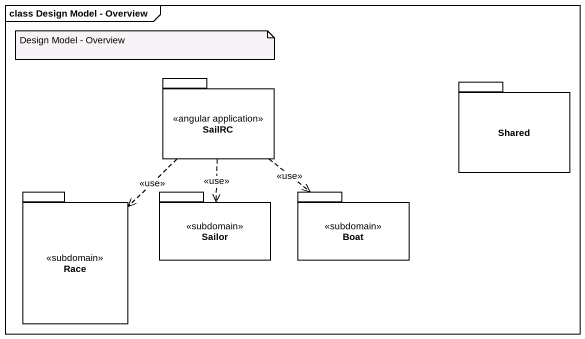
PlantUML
@startuml
mainframe class Design Model - Overview
package SailRC <<angular application>> {
}
package Shared {
}
package Race <<subdomain>> {
}
package Sailor <<subdomain>> {
}
package Boat <<subdomain>> {
}
SailRC ..> Race : <<use>>
SailRC ..> Sailor : <<use>>
SailRC ..> Boat : <<use>>
note as N1
  Design Model - Overview
end note
@enduml
